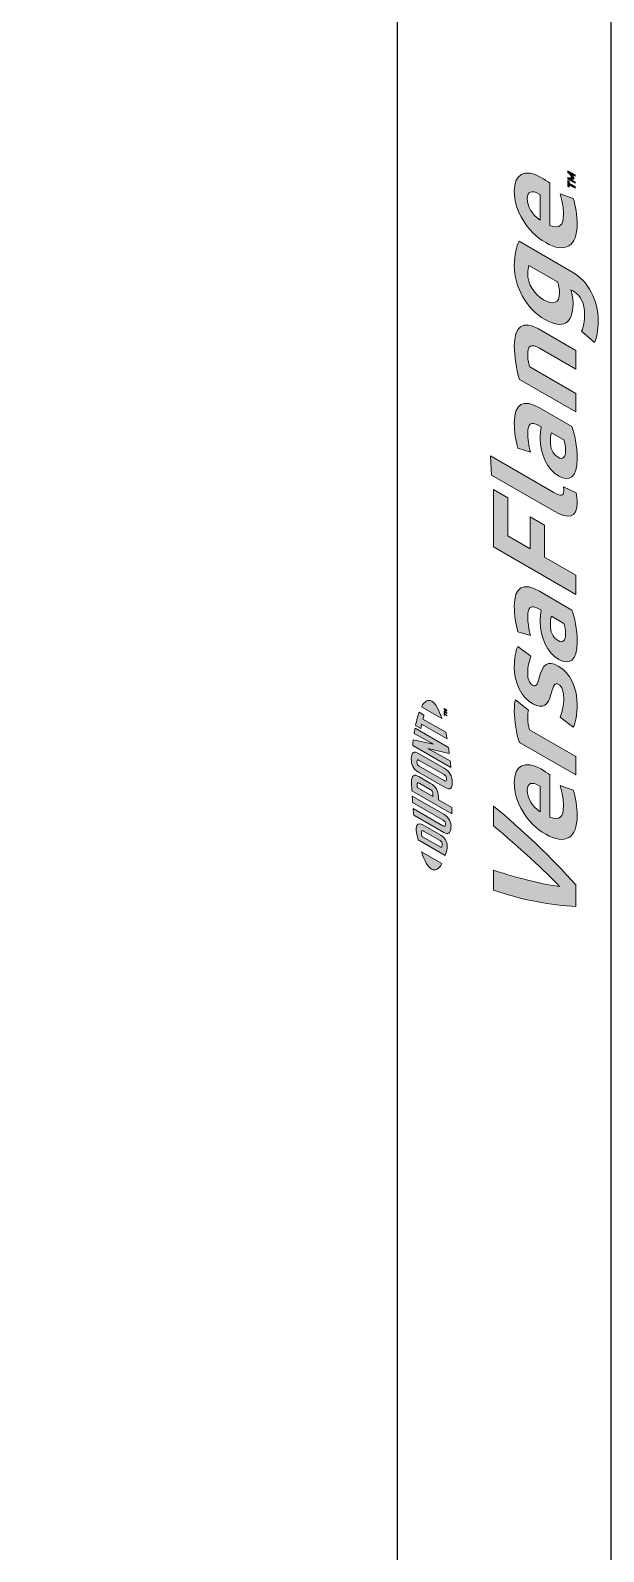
# Model space of a CAD drawing. Header units: inches. Extents: x -20.8 to 74.7, y -53.7 to 19.1.
# Drawn here: x -9.652 to -8.894, y -27.158 to -25.143 of the extents above; entities that cross this region are included whole.
import ezdxf

# ---------------------------------------------------------------- set-up
doc = ezdxf.new("R2010")
doc.units = ezdxf.units.IN
doc.header["$MEASUREMENT"] = 0
doc.layers.add('G-ANNO-TTLB', color=7, linetype='Continuous', lineweight=0)
doc.layers.add('TYVEK', color=7, linetype='Continuous', lineweight=0)

# ---------------------------------------------------------------- blocks, each defined once
blk = doc.blocks.new('Block_483')
at = {"layer": 'TYVEK', "true_color": 0x18467f, "transparency": 33554687}
h = blk.add_hatch(color=156, dxfattribs=at)
h.dxf.hatch_style = 2
edge = h.paths.add_edge_path()
edge.add_spline(control_points=[(-9.1212, -26.0317), (-9.1163, -26.0345), (-9.1116, -26.0428), (-9.1076, -26.0547), (-9.1076, -26.0547), (-9.1347, -26.0391), (-9.1347, -26.0391), (-9.1308, -26.0317), (-9.1262, -26.0288), (-9.1212, -26.0317)], knot_values=[0, 0, 0, 0, 1, 1, 1, 2, 2, 2, 3, 3, 3, 3], degree=3, periodic=0)
edge.add_line((-9.1212, -26.0317), (-9.1212, -26.0317))
h = blk.add_hatch(color=156, dxfattribs=at)
h.dxf.hatch_style = 2
edge = h.paths.add_edge_path()
edge.add_spline(control_points=[(-9.1356, -26.0676), (-9.1353, -26.0657), (-9.1349, -26.0639), (-9.1345, -26.0621), (-9.1345, -26.0621), (-9.1009, -26.0815), (-9.1009, -26.0815), (-9.1013, -26.0794), (-9.1021, -26.0755), (-9.1027, -26.0728), (-9.1027, -26.0728), (-9.1329, -26.0554), (-9.1329, -26.0554), (-9.1324, -26.0535), (-9.1319, -26.0517), (-9.1315, -26.0501), (-9.1315, -26.0501), (-9.1379, -26.0463), (-9.1379, -26.0463), (-9.1398, -26.0513), (-9.1412, -26.0568), (-9.1426, -26.0636), (-9.1426, -26.0636), (-9.1356, -26.0676), (-9.1356, -26.0676)], knot_values=[0, 0, 0, 0, 1, 1, 1, 2, 2, 2, 3, 3, 3, 4, 4, 4, 5, 5, 5, 6, 6, 6, 7, 7, 7, 8, 8, 8, 8], degree=3, periodic=0)
h = blk.add_hatch(color=156, dxfattribs=at)
h.dxf.hatch_style = 2
edge = h.paths.add_edge_path()
edge.add_spline(control_points=[(-9.1049, -26.0456), (-9.1049, -26.0456), (-9.1049, -26.0447), (-9.1049, -26.0447), (-9.1049, -26.0447), (-9.1031, -26.0444), (-9.1031, -26.0444), (-9.1031, -26.0444), (-9.1049, -26.042), (-9.1049, -26.042), (-9.1049, -26.042), (-9.1049, -26.0411), (-9.1049, -26.0411), (-9.1049, -26.0411), (-9.101, -26.0434), (-9.101, -26.0434), (-9.101, -26.0434), (-9.101, -26.0442), (-9.101, -26.0442), (-9.101, -26.0442), (-9.1038, -26.0426), (-9.1038, -26.0426), (-9.1038, -26.0426), (-9.1019, -26.045), (-9.1019, -26.045), (-9.1019, -26.045), (-9.1019, -26.0451), (-9.1019, -26.0451), (-9.1019, -26.0451), (-9.1038, -26.0454), (-9.1038, -26.0454), (-9.1038, -26.0454), (-9.101, -26.047), (-9.101, -26.047), (-9.101, -26.047), (-9.101, -26.0479), (-9.101, -26.0479), (-9.101, -26.0479), (-9.1049, -26.0456), (-9.1049, -26.0456)], knot_values=[0, 0, 0, 0, 1, 1, 1, 2, 2, 2, 3, 3, 3, 4, 4, 4, 5, 5, 5, 6, 6, 6, 7, 7, 7, 8, 8, 8, 9, 9, 9, 10, 10, 10, 11, 11, 11, 12, 12, 12, 13, 13, 13, 13], degree=3, periodic=0)
edge = h.paths.add_edge_path()
edge.add_spline(control_points=[(-9.1042, -26.0492), (-9.1042, -26.0492), (-9.1042, -26.0506), (-9.1042, -26.0506), (-9.1042, -26.0506), (-9.1049, -26.0502), (-9.1049, -26.0502), (-9.1049, -26.0502), (-9.1049, -26.0466), (-9.1049, -26.0466), (-9.1049, -26.0466), (-9.1042, -26.047), (-9.1042, -26.047), (-9.1042, -26.047), (-9.1042, -26.0483), (-9.1042, -26.0483), (-9.1042, -26.0483), (-9.101, -26.0502), (-9.101, -26.0502), (-9.101, -26.0502), (-9.101, -26.0511), (-9.101, -26.0511), (-9.101, -26.0511), (-9.1042, -26.0492), (-9.1042, -26.0492)], knot_values=[0, 0, 0, 0, 1, 1, 1, 2, 2, 2, 3, 3, 3, 4, 4, 4, 5, 5, 5, 6, 6, 6, 7, 7, 7, 8, 8, 8, 8], degree=3, periodic=0)
h = blk.add_hatch(color=156, dxfattribs=at)
h.dxf.hatch_style = 2
edge = h.paths.add_edge_path()
edge.add_spline(control_points=[(-9.1189, -26.0887), (-9.1189, -26.0887), (-9.1456, -26.0827), (-9.1456, -26.0827), (-9.1459, -26.0851), (-9.1462, -26.088), (-9.1464, -26.0902), (-9.1464, -26.0902), (-9.0959, -26.1194), (-9.0959, -26.1194), (-9.096, -26.1176), (-9.0965, -26.1131), (-9.0967, -26.1108), (-9.0967, -26.1108), (-9.1265, -26.0943), (-9.1265, -26.0943), (-9.1265, -26.0943), (-9.0979, -26.1008), (-9.0979, -26.1008), (-9.0982, -26.0985), (-9.0986, -26.0952), (-9.099, -26.093), (-9.099, -26.093), (-9.1433, -26.0673), (-9.1433, -26.0673), (-9.1437, -26.0692), (-9.1443, -26.0728), (-9.1445, -26.0745), (-9.1445, -26.0745), (-9.1189, -26.0887), (-9.1189, -26.0887)], knot_values=[0, 0, 0, 0, 1, 1, 1, 2, 2, 2, 3, 3, 3, 4, 4, 4, 5, 5, 5, 6, 6, 6, 7, 7, 7, 8, 8, 8, 9, 9, 9, 10, 10, 10, 10], degree=3, periodic=0)
h = blk.add_hatch(color=156, dxfattribs=at)
h.dxf.hatch_style = 2
edge = h.paths.add_edge_path()
edge.add_spline(control_points=[(-9.1047, -26.1289), (-9.1027, -26.1301), (-9.1016, -26.1316), (-9.1015, -26.1346), (-9.1014, -26.1377), (-9.1026, -26.1379), (-9.1047, -26.1367), (-9.1047, -26.1367), (-9.1376, -26.1177), (-9.1376, -26.1177), (-9.1397, -26.1165), (-9.1409, -26.1149), (-9.1408, -26.1119), (-9.1407, -26.109), (-9.1396, -26.1088), (-9.1376, -26.11), (-9.1376, -26.11), (-9.1047, -26.1289), (-9.1047, -26.1289)], knot_values=[0, 0, 0, 0, 1, 1, 1, 2, 2, 2, 3, 3, 3, 4, 4, 4, 5, 5, 5, 6, 6, 6, 6], degree=3, periodic=0)
edge = h.paths.add_edge_path()
edge.add_spline(control_points=[(-9.1482, -26.1077), (-9.1485, -26.1153), (-9.1455, -26.1218), (-9.1386, -26.1258), (-9.1386, -26.1258), (-9.1041, -26.1456), (-9.1041, -26.1456), (-9.0968, -26.1499), (-9.0938, -26.1474), (-9.0941, -26.1389), (-9.0944, -26.1306), (-9.0971, -26.1248), (-9.1049, -26.1203), (-9.1049, -26.1203), (-9.1378, -26.1013), (-9.1378, -26.1013), (-9.1452, -26.097), (-9.1478, -26.0993), (-9.1482, -26.1077)], knot_values=[0, 0, 0, 0, 1, 1, 1, 2, 2, 2, 3, 3, 3, 4, 4, 4, 5, 5, 5, 6, 6, 6, 6], degree=3, periodic=0)
edge.add_line((-9.1482, -26.1077), (-9.1482, -26.1077))
h = blk.add_hatch(color=156, dxfattribs=at)
h.dxf.hatch_style = 2
edge = h.paths.add_edge_path()
edge.add_spline(control_points=[(-9.1231, -26.1486), (-9.1209, -26.1499), (-9.1197, -26.1515), (-9.1197, -26.1549), (-9.1197, -26.1549), (-9.1197, -26.1579), (-9.1197, -26.1579), (-9.1197, -26.1579), (-9.1405, -26.1459), (-9.1405, -26.1459), (-9.1405, -26.1446), (-9.1405, -26.1438), (-9.1405, -26.1431), (-9.1405, -26.1393), (-9.1393, -26.1393), (-9.137, -26.1406), (-9.137, -26.1406), (-9.1231, -26.1486), (-9.1231, -26.1486)], knot_values=[0, 0, 0, 0, 1, 1, 1, 2, 2, 2, 3, 3, 3, 4, 4, 4, 5, 5, 5, 6, 6, 6, 6], degree=3, periodic=0)
edge = h.paths.add_edge_path()
edge.add_spline(control_points=[(-9.1479, -26.1383), (-9.1479, -26.1398), (-9.1477, -26.1453), (-9.1475, -26.1504), (-9.1475, -26.1504), (-9.0948, -26.1807), (-9.0948, -26.1807), (-9.0948, -26.1791), (-9.0946, -26.1748), (-9.0945, -26.1725), (-9.0945, -26.1725), (-9.1124, -26.1621), (-9.1124, -26.1621), (-9.1124, -26.1621), (-9.1124, -26.1588), (-9.1124, -26.1588), (-9.1124, -26.1499), (-9.1159, -26.1442), (-9.1226, -26.1404), (-9.1226, -26.1404), (-9.1381, -26.1314), (-9.1381, -26.1314), (-9.1446, -26.1276), (-9.1479, -26.1299), (-9.1479, -26.1383)], knot_values=[0, 0, 0, 0, 1, 1, 1, 2, 2, 2, 3, 3, 3, 4, 4, 4, 5, 5, 5, 6, 6, 6, 7, 7, 7, 8, 8, 8, 8], degree=3, periodic=0)
edge.add_line((-9.1479, -26.1383), (-9.1479, -26.1383))
h = blk.add_hatch(color=156, dxfattribs=at)
h.dxf.hatch_style = 2
edge = h.paths.add_edge_path()
edge.add_spline(control_points=[(-9.1059, -26.1894), (-9.1039, -26.1906), (-9.1026, -26.1922), (-9.1029, -26.195), (-9.1032, -26.1977), (-9.1043, -26.1979), (-9.1067, -26.1965), (-9.1067, -26.1965), (-9.1458, -26.1739), (-9.1458, -26.1739), (-9.1456, -26.1759), (-9.1451, -26.1806), (-9.1449, -26.1826), (-9.1449, -26.1826), (-9.1053, -26.2054), (-9.1053, -26.2054), (-9.099, -26.209), (-9.0966, -26.2069), (-9.0957, -26.1991), (-9.095, -26.1919), (-9.0983, -26.1853), (-9.1053, -26.1813), (-9.1053, -26.1813), (-9.1471, -26.1572), (-9.1471, -26.1572), (-9.147, -26.1588), (-9.1466, -26.1642), (-9.1465, -26.166), (-9.1465, -26.166), (-9.1059, -26.1894), (-9.1059, -26.1894)], knot_values=[0, 0, 0, 0, 1, 1, 1, 2, 2, 2, 3, 3, 3, 4, 4, 4, 5, 5, 5, 6, 6, 6, 7, 7, 7, 8, 8, 8, 9, 9, 9, 10, 10, 10, 10], degree=3, periodic=0)
h = blk.add_hatch(color=156, dxfattribs=at)
h.dxf.hatch_style = 2
edge = h.paths.add_edge_path()
edge.add_spline(control_points=[(-9.1102, -26.2163), (-9.1081, -26.2175), (-9.1074, -26.2193), (-9.1074, -26.221), (-9.1074, -26.2224), (-9.1078, -26.2242), (-9.1082, -26.2256), (-9.1082, -26.2256), (-9.1341, -26.2107), (-9.1341, -26.2107), (-9.1345, -26.2088), (-9.1349, -26.2065), (-9.1349, -26.2051), (-9.1349, -26.2034), (-9.1342, -26.2024), (-9.1322, -26.2036), (-9.1322, -26.2036), (-9.1102, -26.2163), (-9.1102, -26.2163)], knot_values=[0, 0, 0, 0, 1, 1, 1, 2, 2, 2, 3, 3, 3, 4, 4, 4, 5, 5, 5, 6, 6, 6, 6], degree=3, periodic=0)
edge = h.paths.add_edge_path()
edge.add_spline(control_points=[(-9.1417, -26.2001), (-9.1417, -26.2028), (-9.141, -26.2071), (-9.1391, -26.2152), (-9.1391, -26.2152), (-9.1032, -26.2359), (-9.1032, -26.2359), (-9.1016, -26.2307), (-9.1006, -26.2265), (-9.1006, -26.2238), (-9.1006, -26.2176), (-9.1039, -26.2122), (-9.1092, -26.2091), (-9.1092, -26.2091), (-9.1331, -26.1954), (-9.1331, -26.1954), (-9.1384, -26.1923), (-9.1417, -26.1939), (-9.1417, -26.2001)], knot_values=[0, 0, 0, 0, 1, 1, 1, 2, 2, 2, 3, 3, 3, 4, 4, 4, 5, 5, 5, 6, 6, 6, 6], degree=3, periodic=0)
edge.add_line((-9.1417, -26.2001), (-9.1417, -26.2001))
h = blk.add_hatch(color=156, dxfattribs=at)
h.dxf.hatch_style = 2
edge = h.paths.add_edge_path()
edge.add_spline(control_points=[(-9.1212, -26.254), (-9.1163, -26.2569), (-9.1116, -26.254), (-9.1076, -26.2467), (-9.1076, -26.2467), (-9.1347, -26.2311), (-9.1347, -26.2311), (-9.1308, -26.243), (-9.1262, -26.2512), (-9.1212, -26.254)], knot_values=[0, 0, 0, 0, 1, 1, 1, 2, 2, 2, 3, 3, 3, 3], degree=3, periodic=0)
edge.add_line((-9.1212, -26.254), (-9.1212, -26.254))
at = {"layer": 'TYVEK'}
for points, knots in [([(-9.1212, -26.0317), (-9.1163, -26.0345), (-9.1116, -26.0428), (-9.1076, -26.0547), (-9.1076, -26.0547), (-9.1347, -26.0391), (-9.1347, -26.0391), (-9.1308, -26.0317), (-9.1262, -26.0288), (-9.1212, -26.0317)], [0, 0, 0, 0, 1, 1, 1, 2, 2, 2, 3, 3, 3, 3]), ([(-9.1356, -26.0676), (-9.1353, -26.0657), (-9.1349, -26.0639), (-9.1345, -26.0621), (-9.1345, -26.0621), (-9.1009, -26.0815), (-9.1009, -26.0815), (-9.1013, -26.0794), (-9.1021, -26.0755), (-9.1027, -26.0728), (-9.1027, -26.0728), (-9.1329, -26.0554), (-9.1329, -26.0554), (-9.1324, -26.0535), (-9.1319, -26.0517), (-9.1315, -26.0501), (-9.1315, -26.0501), (-9.1379, -26.0463), (-9.1379, -26.0463), (-9.1398, -26.0513), (-9.1412, -26.0568), (-9.1426, -26.0636), (-9.1426, -26.0636), (-9.1356, -26.0676), (-9.1356, -26.0676)], [0, 0, 0, 0, 1, 1, 1, 2, 2, 2, 3, 3, 3, 4, 4, 4, 5, 5, 5, 6, 6, 6, 7, 7, 7, 8, 8, 8, 8]), ([(-9.1049, -26.0456), (-9.1049, -26.0456), (-9.1049, -26.0447), (-9.1049, -26.0447), (-9.1049, -26.0447), (-9.1031, -26.0444), (-9.1031, -26.0444), (-9.1031, -26.0444), (-9.1049, -26.042), (-9.1049, -26.042), (-9.1049, -26.042), (-9.1049, -26.0411), (-9.1049, -26.0411), (-9.1049, -26.0411), (-9.101, -26.0434), (-9.101, -26.0434), (-9.101, -26.0434), (-9.101, -26.0442), (-9.101, -26.0442), (-9.101, -26.0442), (-9.1038, -26.0426), (-9.1038, -26.0426), (-9.1038, -26.0426), (-9.1019, -26.045), (-9.1019, -26.045), (-9.1019, -26.045), (-9.1019, -26.0451), (-9.1019, -26.0451), (-9.1019, -26.0451), (-9.1038, -26.0454), (-9.1038, -26.0454), (-9.1038, -26.0454), (-9.101, -26.047), (-9.101, -26.047), (-9.101, -26.047), (-9.101, -26.0479), (-9.101, -26.0479), (-9.101, -26.0479), (-9.1049, -26.0456), (-9.1049, -26.0456)], [0, 0, 0, 0, 1, 1, 1, 2, 2, 2, 3, 3, 3, 4, 4, 4, 5, 5, 5, 6, 6, 6, 7, 7, 7, 8, 8, 8, 9, 9, 9, 10, 10, 10, 11, 11, 11, 12, 12, 12, 13, 13, 13, 13]), ([(-9.1042, -26.0492), (-9.1042, -26.0492), (-9.1042, -26.0506), (-9.1042, -26.0506), (-9.1042, -26.0506), (-9.1049, -26.0502), (-9.1049, -26.0502), (-9.1049, -26.0502), (-9.1049, -26.0466), (-9.1049, -26.0466), (-9.1049, -26.0466), (-9.1042, -26.047), (-9.1042, -26.047), (-9.1042, -26.047), (-9.1042, -26.0483), (-9.1042, -26.0483), (-9.1042, -26.0483), (-9.101, -26.0502), (-9.101, -26.0502), (-9.101, -26.0502), (-9.101, -26.0511), (-9.101, -26.0511), (-9.101, -26.0511), (-9.1042, -26.0492), (-9.1042, -26.0492)], [0, 0, 0, 0, 1, 1, 1, 2, 2, 2, 3, 3, 3, 4, 4, 4, 5, 5, 5, 6, 6, 6, 7, 7, 7, 8, 8, 8, 8]), ([(-9.1189, -26.0887), (-9.1189, -26.0887), (-9.1456, -26.0827), (-9.1456, -26.0827), (-9.1459, -26.0851), (-9.1462, -26.088), (-9.1464, -26.0902), (-9.1464, -26.0902), (-9.0959, -26.1194), (-9.0959, -26.1194), (-9.096, -26.1176), (-9.0965, -26.1131), (-9.0967, -26.1108), (-9.0967, -26.1108), (-9.1265, -26.0943), (-9.1265, -26.0943), (-9.1265, -26.0943), (-9.0979, -26.1008), (-9.0979, -26.1008), (-9.0982, -26.0985), (-9.0986, -26.0952), (-9.099, -26.093), (-9.099, -26.093), (-9.1433, -26.0673), (-9.1433, -26.0673), (-9.1437, -26.0692), (-9.1443, -26.0728), (-9.1445, -26.0745), (-9.1445, -26.0745), (-9.1189, -26.0887), (-9.1189, -26.0887)], [0, 0, 0, 0, 1, 1, 1, 2, 2, 2, 3, 3, 3, 4, 4, 4, 5, 5, 5, 6, 6, 6, 7, 7, 7, 8, 8, 8, 9, 9, 9, 10, 10, 10, 10]), ([(-9.1482, -26.1077), (-9.1485, -26.1153), (-9.1455, -26.1218), (-9.1386, -26.1258), (-9.1386, -26.1258), (-9.1041, -26.1456), (-9.1041, -26.1456), (-9.0968, -26.1499), (-9.0938, -26.1474), (-9.0941, -26.1389), (-9.0944, -26.1306), (-9.0971, -26.1248), (-9.1049, -26.1203), (-9.1049, -26.1203), (-9.1378, -26.1013), (-9.1378, -26.1013), (-9.1452, -26.097), (-9.1478, -26.0993), (-9.1482, -26.1077)], [0, 0, 0, 0, 1, 1, 1, 2, 2, 2, 3, 3, 3, 4, 4, 4, 5, 5, 5, 6, 6, 6, 6]), ([(-9.1047, -26.1289), (-9.1027, -26.1301), (-9.1016, -26.1316), (-9.1015, -26.1346), (-9.1014, -26.1377), (-9.1026, -26.1379), (-9.1047, -26.1367), (-9.1047, -26.1367), (-9.1376, -26.1177), (-9.1376, -26.1177), (-9.1397, -26.1165), (-9.1409, -26.1149), (-9.1408, -26.1119), (-9.1407, -26.109), (-9.1396, -26.1088), (-9.1376, -26.11), (-9.1376, -26.11), (-9.1047, -26.1289), (-9.1047, -26.1289)], [0, 0, 0, 0, 1, 1, 1, 2, 2, 2, 3, 3, 3, 4, 4, 4, 5, 5, 5, 6, 6, 6, 6]), ([(-9.1479, -26.1383), (-9.1479, -26.1398), (-9.1477, -26.1453), (-9.1475, -26.1504), (-9.1475, -26.1504), (-9.0948, -26.1807), (-9.0948, -26.1807), (-9.0948, -26.1791), (-9.0946, -26.1748), (-9.0945, -26.1725), (-9.0945, -26.1725), (-9.1124, -26.1621), (-9.1124, -26.1621), (-9.1124, -26.1621), (-9.1124, -26.1588), (-9.1124, -26.1588), (-9.1124, -26.1499), (-9.1159, -26.1442), (-9.1226, -26.1404), (-9.1226, -26.1404), (-9.1381, -26.1314), (-9.1381, -26.1314), (-9.1446, -26.1276), (-9.1479, -26.1299), (-9.1479, -26.1383)], [0, 0, 0, 0, 1, 1, 1, 2, 2, 2, 3, 3, 3, 4, 4, 4, 5, 5, 5, 6, 6, 6, 7, 7, 7, 8, 8, 8, 8]), ([(-9.1231, -26.1486), (-9.1209, -26.1499), (-9.1197, -26.1515), (-9.1197, -26.1549), (-9.1197, -26.1549), (-9.1197, -26.1579), (-9.1197, -26.1579), (-9.1197, -26.1579), (-9.1405, -26.1459), (-9.1405, -26.1459), (-9.1405, -26.1446), (-9.1405, -26.1438), (-9.1405, -26.1431), (-9.1405, -26.1393), (-9.1393, -26.1393), (-9.137, -26.1406), (-9.137, -26.1406), (-9.1231, -26.1486), (-9.1231, -26.1486)], [0, 0, 0, 0, 1, 1, 1, 2, 2, 2, 3, 3, 3, 4, 4, 4, 5, 5, 5, 6, 6, 6, 6]), ([(-9.1059, -26.1894), (-9.1039, -26.1906), (-9.1026, -26.1922), (-9.1029, -26.195), (-9.1032, -26.1977), (-9.1043, -26.1979), (-9.1067, -26.1965), (-9.1067, -26.1965), (-9.1458, -26.1739), (-9.1458, -26.1739), (-9.1456, -26.1759), (-9.1451, -26.1806), (-9.1449, -26.1826), (-9.1449, -26.1826), (-9.1053, -26.2054), (-9.1053, -26.2054), (-9.099, -26.209), (-9.0966, -26.2069), (-9.0957, -26.1991), (-9.095, -26.1919), (-9.0983, -26.1853), (-9.1053, -26.1813), (-9.1053, -26.1813), (-9.1471, -26.1572), (-9.1471, -26.1572), (-9.147, -26.1588), (-9.1466, -26.1642), (-9.1465, -26.166), (-9.1465, -26.166), (-9.1059, -26.1894), (-9.1059, -26.1894)], [0, 0, 0, 0, 1, 1, 1, 2, 2, 2, 3, 3, 3, 4, 4, 4, 5, 5, 5, 6, 6, 6, 7, 7, 7, 8, 8, 8, 9, 9, 9, 10, 10, 10, 10]), ([(-9.1417, -26.2001), (-9.1417, -26.2028), (-9.141, -26.2071), (-9.1391, -26.2152), (-9.1391, -26.2152), (-9.1032, -26.2359), (-9.1032, -26.2359), (-9.1016, -26.2307), (-9.1006, -26.2265), (-9.1006, -26.2238), (-9.1006, -26.2176), (-9.1039, -26.2122), (-9.1092, -26.2091), (-9.1092, -26.2091), (-9.1331, -26.1954), (-9.1331, -26.1954), (-9.1384, -26.1923), (-9.1417, -26.1939), (-9.1417, -26.2001)], [0, 0, 0, 0, 1, 1, 1, 2, 2, 2, 3, 3, 3, 4, 4, 4, 5, 5, 5, 6, 6, 6, 6]), ([(-9.1102, -26.2163), (-9.1081, -26.2175), (-9.1074, -26.2193), (-9.1074, -26.221), (-9.1074, -26.2224), (-9.1078, -26.2242), (-9.1082, -26.2256), (-9.1082, -26.2256), (-9.1341, -26.2107), (-9.1341, -26.2107), (-9.1345, -26.2088), (-9.1349, -26.2065), (-9.1349, -26.2051), (-9.1349, -26.2034), (-9.1342, -26.2024), (-9.1322, -26.2036), (-9.1322, -26.2036), (-9.1102, -26.2163), (-9.1102, -26.2163)], [0, 0, 0, 0, 1, 1, 1, 2, 2, 2, 3, 3, 3, 4, 4, 4, 5, 5, 5, 6, 6, 6, 6]), ([(-9.1212, -26.254), (-9.1163, -26.2569), (-9.1116, -26.254), (-9.1076, -26.2467), (-9.1076, -26.2467), (-9.1347, -26.2311), (-9.1347, -26.2311), (-9.1308, -26.243), (-9.1262, -26.2512), (-9.1212, -26.254)], [0, 0, 0, 0, 1, 1, 1, 2, 2, 2, 3, 3, 3, 3])]:
    blk.add_open_spline(points, degree=3, knots=knots, dxfattribs=at)
blk = doc.blocks.new('Block_485')
at = {"layer": 'TYVEK', "true_color": 0x18467f, "transparency": 33554687}
h = blk.add_hatch(color=156, dxfattribs=at)
h.dxf.hatch_style = 2
edge = h.paths.add_edge_path()
edge.add_spline(control_points=[(-8.941, -25.3289), (-8.941, -25.3289), (-8.9316, -25.3343), (-8.9316, -25.3343), (-8.9316, -25.3343), (-8.9316, -25.3363), (-8.9316, -25.3363), (-8.9316, -25.3363), (-8.9361, -25.3337), (-8.9361, -25.3337), (-8.9367, -25.3334), (-8.9373, -25.333), (-8.9378, -25.3326), (-8.9363, -25.3342), (-8.9348, -25.336), (-8.9332, -25.3381), (-8.9332, -25.3381), (-8.9332, -25.3399), (-8.9332, -25.3399), (-8.9348, -25.3401), (-8.9364, -25.3402), (-8.9378, -25.3401), (-8.9373, -25.3404), (-8.9367, -25.3407), (-8.9361, -25.341), (-8.9361, -25.341), (-8.9316, -25.3436), (-8.9316, -25.3436), (-8.9316, -25.3436), (-8.9316, -25.3456), (-8.9316, -25.3456), (-8.9316, -25.3456), (-8.941, -25.3402), (-8.941, -25.3402), (-8.941, -25.3402), (-8.941, -25.338), (-8.941, -25.338), (-8.9389, -25.3382), (-8.9371, -25.3382), (-8.9352, -25.3379), (-8.9371, -25.3353), (-8.9389, -25.3333), (-8.941, -25.3311), (-8.941, -25.3311), (-8.941, -25.3289), (-8.941, -25.3289)], knot_values=[0, 0, 0, 0, 1, 1, 1, 2, 2, 2, 3, 3, 3, 4, 4, 4, 5, 5, 5, 6, 6, 6, 7, 7, 7, 8, 8, 8, 9, 9, 9, 10, 10, 10, 11, 11, 11, 12, 12, 12, 13, 13, 13, 14, 14, 14, 15, 15, 15, 15], degree=3, periodic=0)
h = blk.add_hatch(color=156, dxfattribs=at)
h.dxf.hatch_style = 2
h.paths.add_polyline_path([(-8.9394, -25.3477), (-8.9394, -25.3505), (-8.941, -25.3496), (-8.941, -25.3417), (-8.9394, -25.3426), (-8.9394, -25.3455), (-8.9316, -25.3499), (-8.9316, -25.3521)])
at = {"layer": 'TYVEK'}
blk.add_lwpolyline([(-8.9394, -25.3477), (-8.9394, -25.3505), (-8.941, -25.3496), (-8.941, -25.3417), (-8.9394, -25.3426), (-8.9394, -25.3455), (-8.9316, -25.3499), (-8.9316, -25.3521)], close=True, dxfattribs=at)
blk.add_open_spline([(-8.941, -25.3289), (-8.941, -25.3289), (-8.9316, -25.3343), (-8.9316, -25.3343), (-8.9316, -25.3343), (-8.9316, -25.3363), (-8.9316, -25.3363), (-8.9316, -25.3363), (-8.9361, -25.3337), (-8.9361, -25.3337), (-8.9367, -25.3334), (-8.9373, -25.333), (-8.9378, -25.3326), (-8.9363, -25.3342), (-8.9348, -25.336), (-8.9332, -25.3381), (-8.9332, -25.3381), (-8.9332, -25.3399), (-8.9332, -25.3399), (-8.9348, -25.3401), (-8.9364, -25.3402), (-8.9378, -25.3401), (-8.9373, -25.3404), (-8.9367, -25.3407), (-8.9361, -25.341), (-8.9361, -25.341), (-8.9316, -25.3436), (-8.9316, -25.3436), (-8.9316, -25.3436), (-8.9316, -25.3456), (-8.9316, -25.3456), (-8.9316, -25.3456), (-8.941, -25.3402), (-8.941, -25.3402), (-8.941, -25.3402), (-8.941, -25.338), (-8.941, -25.338), (-8.9389, -25.3382), (-8.9371, -25.3382), (-8.9352, -25.3379), (-8.9371, -25.3353), (-8.9389, -25.3333), (-8.941, -25.3311), (-8.941, -25.3311), (-8.941, -25.3289), (-8.941, -25.3289)], degree=3, knots=[0, 0, 0, 0, 1, 1, 1, 2, 2, 2, 3, 3, 3, 4, 4, 4, 5, 5, 5, 6, 6, 6, 7, 7, 7, 8, 8, 8, 9, 9, 9, 10, 10, 10, 11, 11, 11, 12, 12, 12, 13, 13, 13, 14, 14, 14, 15, 15, 15, 15], dxfattribs=at)
blk = doc.blocks.new('Block_486')
at = {"layer": 'TYVEK', "true_color": 0x18467f, "transparency": 33554687}
h = blk.add_hatch(color=156, dxfattribs=at)
h.dxf.hatch_style = 2
edge = h.paths.add_edge_path()
edge.add_spline(control_points=[(-8.9779, -25.3944), (-8.9779, -25.3944), (-8.9779, -25.3605), (-8.9779, -25.3605), (-8.9779, -25.3605), (-8.9797, -25.3594), (-8.9797, -25.3594), (-8.9885, -25.3544), (-8.9948, -25.3561), (-8.9948, -25.3659), (-8.9948, -25.3762), (-8.9885, -25.3867), (-8.9779, -25.3944)], knot_values=[0, 0, 0, 0, 1, 1, 1, 2, 2, 2, 3, 3, 3, 4, 4, 4, 4], degree=3, periodic=0)
edge = h.paths.add_edge_path()
edge.add_spline(control_points=[(-8.934, -25.3657), (-8.9309, -25.3753), (-8.9287, -25.3882), (-8.9287, -25.4), (-8.9287, -25.4287), (-8.9446, -25.4391), (-8.9704, -25.4242), (-8.9951, -25.4099), (-9.0119, -25.3822), (-9.0119, -25.356), (-9.0119, -25.3327), (-8.9975, -25.3257), (-8.9766, -25.3377), (-8.972, -25.3404), (-8.9679, -25.3431), (-8.9648, -25.3452), (-8.9648, -25.3452), (-8.9648, -25.4016), (-8.9648, -25.4016), (-8.9524, -25.4065), (-8.9468, -25.4013), (-8.9468, -25.387), (-8.9468, -25.3783), (-8.9485, -25.3689), (-8.9513, -25.3597), (-8.9513, -25.3597), (-8.934, -25.3657), (-8.934, -25.3657)], knot_values=[0, 0, 0, 0, 1, 1, 1, 2, 2, 2, 3, 3, 3, 4, 4, 4, 5, 5, 5, 6, 6, 6, 7, 7, 7, 8, 8, 8, 9, 9, 9, 9], degree=3, periodic=0)
h = blk.add_hatch(color=156, dxfattribs=at)
h.dxf.hatch_style = 2
edge = h.paths.add_edge_path()
edge.add_spline(control_points=[(-8.9521, -25.4906), (-8.9521, -25.4856), (-8.9531, -25.4809), (-8.9547, -25.4763), (-8.9547, -25.4763), (-8.9925, -25.4544), (-8.9925, -25.4544), (-8.9934, -25.4573), (-8.9942, -25.4608), (-8.9942, -25.4647), (-8.9942, -25.4793), (-8.9858, -25.4925), (-8.9731, -25.4999), (-8.9601, -25.5073), (-8.9521, -25.5043), (-8.9521, -25.4906)], knot_values=[0, 0, 0, 0, 1, 1, 1, 2, 2, 2, 3, 3, 3, 4, 4, 4, 5, 5, 5, 5], degree=3, periodic=0)
edge = h.paths.add_edge_path()
edge.add_spline(control_points=[(-8.901, -25.5279), (-8.901, -25.5415), (-8.9024, -25.5487), (-8.9059, -25.5563), (-8.9059, -25.5563), (-8.9228, -25.5414), (-8.9228, -25.5414), (-8.9202, -25.5354), (-8.9189, -25.5279), (-8.9189, -25.519), (-8.9189, -25.5053), (-8.9239, -25.494), (-8.9334, -25.4886), (-8.9334, -25.4886), (-8.937, -25.4865), (-8.937, -25.4865), (-8.9351, -25.4931), (-8.9342, -25.4993), (-8.9342, -25.5049), (-8.9342, -25.5313), (-8.9477, -25.5397), (-8.9712, -25.5261), (-8.9962, -25.5117), (-9.0119, -25.4831), (-9.0119, -25.4544), (-9.0119, -25.4404), (-9.0088, -25.4286), (-9.0057, -25.4224), (-9.0057, -25.4224), (-8.9356, -25.4629), (-8.9356, -25.4629), (-8.9136, -25.4755), (-8.901, -25.5001), (-8.901, -25.5279)], knot_values=[0, 0, 0, 0, 1, 1, 1, 2, 2, 2, 3, 3, 3, 4, 4, 4, 5, 5, 5, 6, 6, 6, 7, 7, 7, 8, 8, 8, 9, 9, 9, 10, 10, 10, 11, 11, 11, 11], degree=3, periodic=0)
h = blk.add_hatch(color=156, dxfattribs=at)
h.dxf.hatch_style = 2
edge = h.paths.add_edge_path()
edge.add_spline(control_points=[(-8.9306, -25.6483), (-8.9306, -25.6483), (-9.0051, -25.6053), (-9.0051, -25.6053), (-9.0093, -25.5917), (-9.0119, -25.5748), (-9.0119, -25.5611), (-9.0119, -25.535), (-9.0007, -25.5265), (-8.9801, -25.5385), (-8.9801, -25.5385), (-8.9306, -25.567), (-8.9306, -25.567), (-8.9306, -25.567), (-8.9306, -25.5916), (-8.9306, -25.5916), (-8.9306, -25.5916), (-8.9785, -25.564), (-8.9785, -25.564), (-8.9892, -25.5578), (-8.9942, -25.5606), (-8.9942, -25.5715), (-8.9942, -25.5772), (-8.9933, -25.5831), (-8.9914, -25.5888), (-8.9914, -25.5888), (-8.9306, -25.6239), (-8.9306, -25.6239), (-8.9306, -25.6239), (-8.9306, -25.6483), (-8.9306, -25.6483)], knot_values=[0, 0, 0, 0, 1, 1, 1, 2, 2, 2, 3, 3, 3, 4, 4, 4, 5, 5, 5, 6, 6, 6, 7, 7, 7, 8, 8, 8, 9, 9, 9, 10, 10, 10, 10], degree=3, periodic=0)
h = blk.add_hatch(color=156, dxfattribs=at)
h.dxf.hatch_style = 2
edge = h.paths.add_edge_path()
edge.add_spline(control_points=[(-8.9463, -25.6856), (-8.9463, -25.6856), (-8.9629, -25.676), (-8.9629, -25.676), (-8.9637, -25.6797), (-8.9642, -25.6837), (-8.9642, -25.688), (-8.9642, -25.6962), (-8.9614, -25.7042), (-8.9541, -25.7084), (-8.9476, -25.7122), (-8.9441, -25.7088), (-8.9441, -25.6994), (-8.9441, -25.694), (-8.9451, -25.689), (-8.9463, -25.6856)], knot_values=[0, 0, 0, 0, 1, 1, 1, 2, 2, 2, 3, 3, 3, 4, 4, 4, 5, 5, 5, 5], degree=3, periodic=0)
edge = h.paths.add_edge_path()
edge.add_spline(control_points=[(-8.9287, -25.7108), (-8.9287, -25.7352), (-8.9392, -25.7415), (-8.9531, -25.7334), (-8.9685, -25.7245), (-8.9776, -25.7049), (-8.9777, -25.6834), (-8.9777, -25.6784), (-8.9771, -25.6723), (-8.9765, -25.6682), (-8.9765, -25.6682), (-8.9802, -25.6661), (-8.9802, -25.6661), (-8.9897, -25.6606), (-8.9942, -25.6642), (-8.9942, -25.6762), (-8.9942, -25.684), (-8.9931, -25.693), (-8.9905, -25.7019), (-8.9905, -25.7019), (-9.0073, -25.6966), (-9.0073, -25.6966), (-9.0101, -25.6873), (-9.0119, -25.6739), (-9.0119, -25.6631), (-9.0119, -25.6369), (-8.9998, -25.6308), (-8.9788, -25.643), (-8.9788, -25.643), (-8.9356, -25.6679), (-8.9356, -25.6679), (-8.9323, -25.6771), (-8.9287, -25.6929), (-8.9287, -25.7108)], knot_values=[0, 0, 0, 0, 1, 1, 1, 2, 2, 2, 3, 3, 3, 4, 4, 4, 5, 5, 5, 6, 6, 6, 7, 7, 7, 8, 8, 8, 9, 9, 9, 10, 10, 10, 11, 11, 11, 11], degree=3, periodic=0)
h = blk.add_hatch(color=156, dxfattribs=at)
h.dxf.hatch_style = 2
edge = h.paths.add_edge_path()
edge.add_spline(control_points=[(-8.9594, -25.7551), (-8.951, -25.76), (-8.9465, -25.7601), (-8.9465, -25.753), (-8.9465, -25.7512), (-8.9466, -25.7493), (-8.9469, -25.7475), (-8.9469, -25.7475), (-8.93, -25.7555), (-8.93, -25.7555), (-8.9294, -25.7593), (-8.9287, -25.7651), (-8.9287, -25.7687), (-8.9287, -25.7892), (-8.9404, -25.7907), (-8.9591, -25.7799), (-8.9591, -25.7799), (-9.0421, -25.732), (-9.0421, -25.732), (-9.0421, -25.732), (-9.0434, -25.7066), (-9.0434, -25.7066), (-9.0434, -25.7066), (-8.9594, -25.7551), (-8.9594, -25.7551)], knot_values=[0, 0, 0, 0, 1, 1, 1, 2, 2, 2, 3, 3, 3, 4, 4, 4, 5, 5, 5, 6, 6, 6, 7, 7, 7, 8, 8, 8, 8], degree=3, periodic=0)
h = blk.add_hatch(color=156, dxfattribs=at)
h.dxf.hatch_style = 2
edge = h.paths.add_edge_path()
edge.add_spline(control_points=[(-8.9306, -25.8901), (-8.9306, -25.8901), (-9.0395, -25.8273), (-9.0395, -25.8273), (-9.0395, -25.8273), (-9.0395, -25.7513), (-9.0395, -25.7513), (-9.0395, -25.7513), (-9.0205, -25.7623), (-9.0205, -25.7623), (-9.0205, -25.7623), (-9.0205, -25.8127), (-9.0205, -25.8127), (-9.0205, -25.8127), (-8.9909, -25.8298), (-8.9909, -25.8298), (-8.9909, -25.8298), (-8.9909, -25.7874), (-8.9909, -25.7874), (-8.9909, -25.7874), (-8.972, -25.7983), (-8.972, -25.7983), (-8.972, -25.7983), (-8.972, -25.8408), (-8.972, -25.8408), (-8.972, -25.8408), (-8.9306, -25.8646), (-8.9306, -25.8646), (-8.9306, -25.8646), (-8.9306, -25.8901), (-8.9306, -25.8901)], knot_values=[0, 0, 0, 0, 1, 1, 1, 2, 2, 2, 3, 3, 3, 4, 4, 4, 5, 5, 5, 6, 6, 6, 7, 7, 7, 8, 8, 8, 9, 9, 9, 10, 10, 10, 10], degree=3, periodic=0)
h = blk.add_hatch(color=156, dxfattribs=at)
h.dxf.hatch_style = 2
edge = h.paths.add_edge_path()
edge.add_spline(control_points=[(-8.9463, -25.9285), (-8.9463, -25.9285), (-8.9629, -25.9189), (-8.9629, -25.9189), (-8.9637, -25.9226), (-8.9642, -25.9266), (-8.9642, -25.9308), (-8.9642, -25.939), (-8.9614, -25.9471), (-8.9541, -25.9513), (-8.9476, -25.9551), (-8.9441, -25.9517), (-8.9441, -25.9422), (-8.9441, -25.9369), (-8.9451, -25.9319), (-8.9463, -25.9285)], knot_values=[0, 0, 0, 0, 1, 1, 1, 2, 2, 2, 3, 3, 3, 4, 4, 4, 5, 5, 5, 5], degree=3, periodic=0)
edge = h.paths.add_edge_path()
edge.add_spline(control_points=[(-8.9287, -25.9536), (-8.9287, -25.9781), (-8.9392, -25.9843), (-8.9531, -25.9763), (-8.9685, -25.9674), (-8.9776, -25.9477), (-8.9777, -25.9262), (-8.9777, -25.9212), (-8.9771, -25.9152), (-8.9765, -25.9111), (-8.9765, -25.9111), (-8.9802, -25.9089), (-8.9802, -25.9089), (-8.9897, -25.9035), (-8.9942, -25.9071), (-8.9942, -25.919), (-8.9942, -25.9269), (-8.9931, -25.9359), (-8.9905, -25.9447), (-8.9905, -25.9447), (-9.0073, -25.9395), (-9.0073, -25.9395), (-9.0101, -25.9302), (-9.0119, -25.9168), (-9.0119, -25.9059), (-9.0119, -25.8797), (-8.9998, -25.8737), (-8.9788, -25.8858), (-8.9788, -25.8858), (-8.9356, -25.9108), (-8.9356, -25.9108), (-8.9323, -25.92), (-8.9287, -25.9358), (-8.9287, -25.9536)], knot_values=[0, 0, 0, 0, 1, 1, 1, 2, 2, 2, 3, 3, 3, 4, 4, 4, 5, 5, 5, 6, 6, 6, 7, 7, 7, 8, 8, 8, 9, 9, 9, 10, 10, 10, 11, 11, 11, 11], degree=3, periodic=0)
h = blk.add_hatch(color=156, dxfattribs=at)
h.dxf.hatch_style = 2
edge = h.paths.add_edge_path()
edge.add_spline(control_points=[(-8.99, -25.9719), (-8.9922, -25.9789), (-8.9942, -25.9857), (-8.9942, -25.9943), (-8.9942, -26.0018), (-8.9923, -26.0078), (-8.9878, -26.0104), (-8.9832, -26.0131), (-8.9818, -26.0099), (-8.9791, -26.0007), (-8.9741, -25.9829), (-8.9681, -25.9767), (-8.9538, -25.985), (-8.937, -25.9947), (-8.9287, -26.0152), (-8.9287, -26.0369), (-8.9287, -26.0483), (-8.9308, -26.0598), (-8.9339, -26.0662), (-8.9339, -26.0662), (-8.9514, -26.0527), (-8.9514, -26.0527), (-8.9488, -26.0464), (-8.9465, -26.0377), (-8.9465, -26.0272), (-8.9465, -26.019), (-8.9489, -26.0119), (-8.9533, -26.0093), (-8.9584, -26.0064), (-8.9598, -26.01), (-8.9634, -26.0226), (-8.9671, -26.0368), (-8.9738, -26.0428), (-8.9874, -26.035), (-9.0032, -26.0258), (-9.0119, -26.0078), (-9.0119, -25.986), (-9.0119, -25.9758), (-9.0101, -25.9653), (-9.0074, -25.9592), (-9.0074, -25.9592), (-8.99, -25.9719), (-8.99, -25.9719)], knot_values=[0, 0, 0, 0, 1, 1, 1, 2, 2, 2, 3, 3, 3, 4, 4, 4, 5, 5, 5, 6, 6, 6, 7, 7, 7, 8, 8, 8, 9, 9, 9, 10, 10, 10, 11, 11, 11, 12, 12, 12, 13, 13, 13, 14, 14, 14, 14], degree=3, periodic=0)
h = blk.add_hatch(color=156, dxfattribs=at)
h.dxf.hatch_style = 2
edge = h.paths.add_edge_path()
edge.add_spline(control_points=[(-9.0119, -26.0449), (-9.0119, -26.0384), (-9.0113, -26.0327), (-9.0105, -26.0296), (-9.0105, -26.0296), (-8.993, -26.0433), (-8.993, -26.0433), (-8.9939, -26.0458), (-8.9942, -26.0494), (-8.9942, -26.0531), (-8.9942, -26.0597), (-8.9931, -26.0648), (-8.9916, -26.0695), (-8.9916, -26.0695), (-8.9306, -26.1047), (-8.9306, -26.1047), (-8.9306, -26.1047), (-8.9306, -26.1293), (-8.9306, -26.1293), (-8.9306, -26.1293), (-9.0051, -26.0863), (-9.0051, -26.0863), (-9.0093, -26.0742), (-9.0119, -26.0577), (-9.0119, -26.0449)], knot_values=[0, 0, 0, 0, 1, 1, 1, 2, 2, 2, 3, 3, 3, 4, 4, 4, 5, 5, 5, 6, 6, 6, 7, 7, 7, 8, 8, 8, 8], degree=3, periodic=0)
h = blk.add_hatch(color=156, dxfattribs=at)
h.dxf.hatch_style = 2
edge = h.paths.add_edge_path()
edge.add_spline(control_points=[(-8.9779, -26.1781), (-8.9779, -26.1781), (-8.9779, -26.1442), (-8.9779, -26.1442), (-8.9779, -26.1442), (-8.9797, -26.1432), (-8.9797, -26.1432), (-8.9885, -26.1381), (-8.9948, -26.1398), (-8.9948, -26.1496), (-8.9948, -26.1599), (-8.9885, -26.1704), (-8.9779, -26.1781)], knot_values=[0, 0, 0, 0, 1, 1, 1, 2, 2, 2, 3, 3, 3, 4, 4, 4, 4], degree=3, periodic=0)
edge = h.paths.add_edge_path()
edge.add_spline(control_points=[(-8.934, -26.1494), (-8.9309, -26.159), (-8.9287, -26.1719), (-8.9287, -26.1837), (-8.9287, -26.2124), (-8.9446, -26.2228), (-8.9704, -26.2079), (-8.9951, -26.1936), (-9.0119, -26.1659), (-9.0119, -26.1397), (-9.0119, -26.1164), (-8.9975, -26.1094), (-8.9766, -26.1214), (-8.972, -26.1241), (-8.9679, -26.1268), (-8.9648, -26.129), (-8.9648, -26.129), (-8.9648, -26.1853), (-8.9648, -26.1853), (-8.9524, -26.1902), (-8.9468, -26.185), (-8.9468, -26.1708), (-8.9468, -26.162), (-8.9485, -26.1526), (-8.9513, -26.1434), (-8.9513, -26.1434), (-8.934, -26.1494), (-8.934, -26.1494)], knot_values=[0, 0, 0, 0, 1, 1, 1, 2, 2, 2, 3, 3, 3, 4, 4, 4, 5, 5, 5, 6, 6, 6, 7, 7, 7, 8, 8, 8, 9, 9, 9, 9], degree=3, periodic=0)
h = blk.add_hatch(color=156, dxfattribs=at)
h.dxf.hatch_style = 2
edge = h.paths.add_edge_path()
edge.add_spline(control_points=[(-8.9306, -26.3035), (-8.9617, -26.3026), (-9.0023, -26.2945), (-9.0395, -26.282), (-9.0395, -26.282), (-9.0395, -26.2556), (-9.0395, -26.2556), (-9.006, -26.2665), (-8.9704, -26.275), (-8.9519, -26.2769), (-8.9704, -26.2573), (-9.006, -26.2246), (-9.0395, -26.1969), (-9.0395, -26.1969), (-9.0395, -26.1706), (-9.0395, -26.1706), (-9.0023, -26.2009), (-8.9617, -26.2397), (-8.9306, -26.2748), (-8.9306, -26.2748), (-8.9306, -26.3035), (-8.9306, -26.3035)], knot_values=[0, 0, 0, 0, 1, 1, 1, 2, 2, 2, 3, 3, 3, 4, 4, 4, 5, 5, 5, 6, 6, 6, 7, 7, 7, 7], degree=3, periodic=0)
at = {"layer": 'TYVEK'}
for points, knots in [([(-8.934, -25.3657), (-8.9309, -25.3753), (-8.9287, -25.3882), (-8.9287, -25.4), (-8.9287, -25.4287), (-8.9446, -25.4391), (-8.9704, -25.4242), (-8.9951, -25.4099), (-9.0119, -25.3822), (-9.0119, -25.356), (-9.0119, -25.3327), (-8.9975, -25.3257), (-8.9766, -25.3377), (-8.972, -25.3404), (-8.9679, -25.3431), (-8.9648, -25.3452), (-8.9648, -25.3452), (-8.9648, -25.4016), (-8.9648, -25.4016), (-8.9524, -25.4065), (-8.9468, -25.4013), (-8.9468, -25.387), (-8.9468, -25.3783), (-8.9485, -25.3689), (-8.9513, -25.3597), (-8.9513, -25.3597), (-8.934, -25.3657), (-8.934, -25.3657)], [0, 0, 0, 0, 1, 1, 1, 2, 2, 2, 3, 3, 3, 4, 4, 4, 5, 5, 5, 6, 6, 6, 7, 7, 7, 8, 8, 8, 9, 9, 9, 9]), ([(-8.9779, -25.3944), (-8.9779, -25.3944), (-8.9779, -25.3605), (-8.9779, -25.3605), (-8.9779, -25.3605), (-8.9797, -25.3594), (-8.9797, -25.3594), (-8.9885, -25.3544), (-8.9948, -25.3561), (-8.9948, -25.3659), (-8.9948, -25.3762), (-8.9885, -25.3867), (-8.9779, -25.3944)], [0, 0, 0, 0, 1, 1, 1, 2, 2, 2, 3, 3, 3, 4, 4, 4, 4]), ([(-8.901, -25.5279), (-8.901, -25.5415), (-8.9024, -25.5487), (-8.9059, -25.5563), (-8.9059, -25.5563), (-8.9228, -25.5414), (-8.9228, -25.5414), (-8.9202, -25.5354), (-8.9189, -25.5279), (-8.9189, -25.519), (-8.9189, -25.5053), (-8.9239, -25.494), (-8.9334, -25.4886), (-8.9334, -25.4886), (-8.937, -25.4865), (-8.937, -25.4865), (-8.9351, -25.4931), (-8.9342, -25.4993), (-8.9342, -25.5049), (-8.9342, -25.5313), (-8.9477, -25.5397), (-8.9712, -25.5261), (-8.9962, -25.5117), (-9.0119, -25.4831), (-9.0119, -25.4544), (-9.0119, -25.4404), (-9.0088, -25.4286), (-9.0057, -25.4224), (-9.0057, -25.4224), (-8.9356, -25.4629), (-8.9356, -25.4629), (-8.9136, -25.4755), (-8.901, -25.5001), (-8.901, -25.5279)], [0, 0, 0, 0, 1, 1, 1, 2, 2, 2, 3, 3, 3, 4, 4, 4, 5, 5, 5, 6, 6, 6, 7, 7, 7, 8, 8, 8, 9, 9, 9, 10, 10, 10, 11, 11, 11, 11]), ([(-8.9521, -25.4906), (-8.9521, -25.4856), (-8.9531, -25.4809), (-8.9547, -25.4763), (-8.9547, -25.4763), (-8.9925, -25.4544), (-8.9925, -25.4544), (-8.9934, -25.4573), (-8.9942, -25.4608), (-8.9942, -25.4647), (-8.9942, -25.4793), (-8.9858, -25.4925), (-8.9731, -25.4999), (-8.9601, -25.5073), (-8.9521, -25.5043), (-8.9521, -25.4906)], [0, 0, 0, 0, 1, 1, 1, 2, 2, 2, 3, 3, 3, 4, 4, 4, 5, 5, 5, 5]), ([(-8.9306, -25.6483), (-8.9306, -25.6483), (-9.0051, -25.6053), (-9.0051, -25.6053), (-9.0093, -25.5917), (-9.0119, -25.5748), (-9.0119, -25.5611), (-9.0119, -25.535), (-9.0007, -25.5265), (-8.9801, -25.5385), (-8.9801, -25.5385), (-8.9306, -25.567), (-8.9306, -25.567), (-8.9306, -25.567), (-8.9306, -25.5916), (-8.9306, -25.5916), (-8.9306, -25.5916), (-8.9785, -25.564), (-8.9785, -25.564), (-8.9892, -25.5578), (-8.9942, -25.5606), (-8.9942, -25.5715), (-8.9942, -25.5772), (-8.9933, -25.5831), (-8.9914, -25.5888), (-8.9914, -25.5888), (-8.9306, -25.6239), (-8.9306, -25.6239), (-8.9306, -25.6239), (-8.9306, -25.6483), (-8.9306, -25.6483)], [0, 0, 0, 0, 1, 1, 1, 2, 2, 2, 3, 3, 3, 4, 4, 4, 5, 5, 5, 6, 6, 6, 7, 7, 7, 8, 8, 8, 9, 9, 9, 10, 10, 10, 10]), ([(-8.9287, -25.7108), (-8.9287, -25.7352), (-8.9392, -25.7415), (-8.9531, -25.7334), (-8.9685, -25.7245), (-8.9776, -25.7049), (-8.9777, -25.6834), (-8.9777, -25.6784), (-8.9771, -25.6723), (-8.9765, -25.6682), (-8.9765, -25.6682), (-8.9802, -25.6661), (-8.9802, -25.6661), (-8.9897, -25.6606), (-8.9942, -25.6642), (-8.9942, -25.6762), (-8.9942, -25.684), (-8.9931, -25.693), (-8.9905, -25.7019), (-8.9905, -25.7019), (-9.0073, -25.6966), (-9.0073, -25.6966), (-9.0101, -25.6873), (-9.0119, -25.6739), (-9.0119, -25.6631), (-9.0119, -25.6369), (-8.9998, -25.6308), (-8.9788, -25.643), (-8.9788, -25.643), (-8.9356, -25.6679), (-8.9356, -25.6679), (-8.9323, -25.6771), (-8.9287, -25.6929), (-8.9287, -25.7108)], [0, 0, 0, 0, 1, 1, 1, 2, 2, 2, 3, 3, 3, 4, 4, 4, 5, 5, 5, 6, 6, 6, 7, 7, 7, 8, 8, 8, 9, 9, 9, 10, 10, 10, 11, 11, 11, 11]), ([(-8.9463, -25.6856), (-8.9463, -25.6856), (-8.9629, -25.676), (-8.9629, -25.676), (-8.9637, -25.6797), (-8.9642, -25.6837), (-8.9642, -25.688), (-8.9642, -25.6962), (-8.9614, -25.7042), (-8.9541, -25.7084), (-8.9476, -25.7122), (-8.9441, -25.7088), (-8.9441, -25.6994), (-8.9441, -25.694), (-8.9451, -25.689), (-8.9463, -25.6856)], [0, 0, 0, 0, 1, 1, 1, 2, 2, 2, 3, 3, 3, 4, 4, 4, 5, 5, 5, 5]), ([(-8.9594, -25.7551), (-8.951, -25.76), (-8.9465, -25.7601), (-8.9465, -25.753), (-8.9465, -25.7512), (-8.9466, -25.7493), (-8.9469, -25.7475), (-8.9469, -25.7475), (-8.93, -25.7555), (-8.93, -25.7555), (-8.9294, -25.7593), (-8.9287, -25.7651), (-8.9287, -25.7687), (-8.9287, -25.7892), (-8.9404, -25.7907), (-8.9591, -25.7799), (-8.9591, -25.7799), (-9.0421, -25.732), (-9.0421, -25.732), (-9.0421, -25.732), (-9.0434, -25.7066), (-9.0434, -25.7066), (-9.0434, -25.7066), (-8.9594, -25.7551), (-8.9594, -25.7551)], [0, 0, 0, 0, 1, 1, 1, 2, 2, 2, 3, 3, 3, 4, 4, 4, 5, 5, 5, 6, 6, 6, 7, 7, 7, 8, 8, 8, 8]), ([(-8.9306, -25.8901), (-8.9306, -25.8901), (-9.0395, -25.8273), (-9.0395, -25.8273), (-9.0395, -25.8273), (-9.0395, -25.7513), (-9.0395, -25.7513), (-9.0395, -25.7513), (-9.0205, -25.7623), (-9.0205, -25.7623), (-9.0205, -25.7623), (-9.0205, -25.8127), (-9.0205, -25.8127), (-9.0205, -25.8127), (-8.9909, -25.8298), (-8.9909, -25.8298), (-8.9909, -25.8298), (-8.9909, -25.7874), (-8.9909, -25.7874), (-8.9909, -25.7874), (-8.972, -25.7983), (-8.972, -25.7983), (-8.972, -25.7983), (-8.972, -25.8408), (-8.972, -25.8408), (-8.972, -25.8408), (-8.9306, -25.8646), (-8.9306, -25.8646), (-8.9306, -25.8646), (-8.9306, -25.8901), (-8.9306, -25.8901)], [0, 0, 0, 0, 1, 1, 1, 2, 2, 2, 3, 3, 3, 4, 4, 4, 5, 5, 5, 6, 6, 6, 7, 7, 7, 8, 8, 8, 9, 9, 9, 10, 10, 10, 10]), ([(-8.9287, -25.9536), (-8.9287, -25.9781), (-8.9392, -25.9843), (-8.9531, -25.9763), (-8.9685, -25.9674), (-8.9776, -25.9477), (-8.9777, -25.9262), (-8.9777, -25.9212), (-8.9771, -25.9152), (-8.9765, -25.9111), (-8.9765, -25.9111), (-8.9802, -25.9089), (-8.9802, -25.9089), (-8.9897, -25.9035), (-8.9942, -25.9071), (-8.9942, -25.919), (-8.9942, -25.9269), (-8.9931, -25.9359), (-8.9905, -25.9447), (-8.9905, -25.9447), (-9.0073, -25.9395), (-9.0073, -25.9395), (-9.0101, -25.9302), (-9.0119, -25.9168), (-9.0119, -25.9059), (-9.0119, -25.8797), (-8.9998, -25.8737), (-8.9788, -25.8858), (-8.9788, -25.8858), (-8.9356, -25.9108), (-8.9356, -25.9108), (-8.9323, -25.92), (-8.9287, -25.9358), (-8.9287, -25.9536)], [0, 0, 0, 0, 1, 1, 1, 2, 2, 2, 3, 3, 3, 4, 4, 4, 5, 5, 5, 6, 6, 6, 7, 7, 7, 8, 8, 8, 9, 9, 9, 10, 10, 10, 11, 11, 11, 11]), ([(-8.9463, -25.9285), (-8.9463, -25.9285), (-8.9629, -25.9189), (-8.9629, -25.9189), (-8.9637, -25.9226), (-8.9642, -25.9266), (-8.9642, -25.9308), (-8.9642, -25.939), (-8.9614, -25.9471), (-8.9541, -25.9513), (-8.9476, -25.9551), (-8.9441, -25.9517), (-8.9441, -25.9422), (-8.9441, -25.9369), (-8.9451, -25.9319), (-8.9463, -25.9285)], [0, 0, 0, 0, 1, 1, 1, 2, 2, 2, 3, 3, 3, 4, 4, 4, 5, 5, 5, 5]), ([(-8.99, -25.9719), (-8.9922, -25.9789), (-8.9942, -25.9857), (-8.9942, -25.9943), (-8.9942, -26.0018), (-8.9923, -26.0078), (-8.9878, -26.0104), (-8.9832, -26.0131), (-8.9818, -26.0099), (-8.9791, -26.0007), (-8.9741, -25.9829), (-8.9681, -25.9767), (-8.9538, -25.985), (-8.937, -25.9947), (-8.9287, -26.0152), (-8.9287, -26.0369), (-8.9287, -26.0483), (-8.9308, -26.0598), (-8.9339, -26.0662), (-8.9339, -26.0662), (-8.9514, -26.0527), (-8.9514, -26.0527), (-8.9488, -26.0464), (-8.9465, -26.0377), (-8.9465, -26.0272), (-8.9465, -26.019), (-8.9489, -26.0119), (-8.9533, -26.0093), (-8.9584, -26.0064), (-8.9598, -26.01), (-8.9634, -26.0226), (-8.9671, -26.0368), (-8.9738, -26.0428), (-8.9874, -26.035), (-9.0032, -26.0258), (-9.0119, -26.0078), (-9.0119, -25.986), (-9.0119, -25.9758), (-9.0101, -25.9653), (-9.0074, -25.9592), (-9.0074, -25.9592), (-8.99, -25.9719), (-8.99, -25.9719)], [0, 0, 0, 0, 1, 1, 1, 2, 2, 2, 3, 3, 3, 4, 4, 4, 5, 5, 5, 6, 6, 6, 7, 7, 7, 8, 8, 8, 9, 9, 9, 10, 10, 10, 11, 11, 11, 12, 12, 12, 13, 13, 13, 14, 14, 14, 14]), ([(-9.0119, -26.0449), (-9.0119, -26.0384), (-9.0113, -26.0327), (-9.0105, -26.0296), (-9.0105, -26.0296), (-8.993, -26.0433), (-8.993, -26.0433), (-8.9939, -26.0458), (-8.9942, -26.0494), (-8.9942, -26.0531), (-8.9942, -26.0597), (-8.9931, -26.0648), (-8.9916, -26.0695), (-8.9916, -26.0695), (-8.9306, -26.1047), (-8.9306, -26.1047), (-8.9306, -26.1047), (-8.9306, -26.1293), (-8.9306, -26.1293), (-8.9306, -26.1293), (-9.0051, -26.0863), (-9.0051, -26.0863), (-9.0093, -26.0742), (-9.0119, -26.0577), (-9.0119, -26.0449)], [0, 0, 0, 0, 1, 1, 1, 2, 2, 2, 3, 3, 3, 4, 4, 4, 5, 5, 5, 6, 6, 6, 7, 7, 7, 8, 8, 8, 8]), ([(-8.934, -26.1494), (-8.9309, -26.159), (-8.9287, -26.1719), (-8.9287, -26.1837), (-8.9287, -26.2124), (-8.9446, -26.2228), (-8.9704, -26.2079), (-8.9951, -26.1936), (-9.0119, -26.1659), (-9.0119, -26.1397), (-9.0119, -26.1164), (-8.9975, -26.1094), (-8.9766, -26.1214), (-8.972, -26.1241), (-8.9679, -26.1268), (-8.9648, -26.129), (-8.9648, -26.129), (-8.9648, -26.1853), (-8.9648, -26.1853), (-8.9524, -26.1902), (-8.9468, -26.185), (-8.9468, -26.1708), (-8.9468, -26.162), (-8.9485, -26.1526), (-8.9513, -26.1434), (-8.9513, -26.1434), (-8.934, -26.1494), (-8.934, -26.1494)], [0, 0, 0, 0, 1, 1, 1, 2, 2, 2, 3, 3, 3, 4, 4, 4, 5, 5, 5, 6, 6, 6, 7, 7, 7, 8, 8, 8, 9, 9, 9, 9]), ([(-8.9779, -26.1781), (-8.9779, -26.1781), (-8.9779, -26.1442), (-8.9779, -26.1442), (-8.9779, -26.1442), (-8.9797, -26.1432), (-8.9797, -26.1432), (-8.9885, -26.1381), (-8.9948, -26.1398), (-8.9948, -26.1496), (-8.9948, -26.1599), (-8.9885, -26.1704), (-8.9779, -26.1781)], [0, 0, 0, 0, 1, 1, 1, 2, 2, 2, 3, 3, 3, 4, 4, 4, 4]), ([(-8.9306, -26.3035), (-8.9617, -26.3026), (-9.0023, -26.2945), (-9.0395, -26.282), (-9.0395, -26.282), (-9.0395, -26.2556), (-9.0395, -26.2556), (-9.006, -26.2665), (-8.9704, -26.275), (-8.9519, -26.2769), (-8.9704, -26.2573), (-9.006, -26.2246), (-9.0395, -26.1969), (-9.0395, -26.1969), (-9.0395, -26.1706), (-9.0395, -26.1706), (-9.0023, -26.2009), (-8.9617, -26.2397), (-8.9306, -26.2748), (-8.9306, -26.2748), (-8.9306, -26.3035), (-8.9306, -26.3035)], [0, 0, 0, 0, 1, 1, 1, 2, 2, 2, 3, 3, 3, 4, 4, 4, 5, 5, 5, 6, 6, 6, 7, 7, 7, 7])]:
    blk.add_open_spline(points, degree=3, knots=knots, dxfattribs=at)
blk = doc.blocks.new('Block_484')
at = {"layer": 'TYVEK'}
for name in ['Block_486', 'Block_485']:
    blk.add_blockref(name, (0, 0), dxfattribs=at)
blk = doc.blocks.new('Block_482')
at = {"layer": 'TYVEK'}
for name in ['Block_484', 'Block_483']:
    blk.add_blockref(name, (0, 0), dxfattribs=at)

msp = doc.modelspace()

# ---------------------------------------------------------------- hatches: boundary and pattern name
at = {"layer": 'G-ANNO-TTLB', "true_color": 0xb9529f, "transparency": 33554687}
h = msp.add_hatch(color=233, dxfattribs=at)
edge = h.paths.add_edge_path()
edge.add_spline(control_points=[(19.8832, -53.7487), (19.8832, -53.7487), (-20.8169, -53.7487), (-20.8169, -53.7487), (-20.8169, -53.7487), (-20.8169, -19.6134), (-20.8169, -19.6134), (-20.8169, -19.6134), (19.8832, -19.6134), (19.8832, -19.6134), (19.8832, -19.6134), (19.8832, -53.7487), (19.8832, -53.7487)], knot_values=[0, 0, 0, 0, 1, 1, 1, 2, 2, 2, 3, 3, 3, 4, 4, 4, 4], degree=3, periodic=0)
edge = h.paths.add_edge_path()
edge.add_spline(control_points=[(-20.6918, -19.7385), (-20.6918, -19.7385), (-20.6918, -53.6237), (-20.6918, -53.6237), (-20.6918, -53.6237), (19.7581, -53.6237), (19.7581, -53.6237), (19.7581, -53.6237), (19.7581, -19.7385), (19.7581, -19.7385), (19.7581, -19.7385), (-20.6918, -19.7385), (-20.6918, -19.7385)], knot_values=[0, 0, 0, 0, 1, 1, 1, 2, 2, 2, 3, 3, 3, 4, 4, 4, 4], degree=3, periodic=0)
edge.add_line((-20.6918, -19.7385), (-20.6918, -19.7385))

# ---------------------------------------------------------------- linework, layer by layer
at = {"layer": 'G-ANNO-TTLB'}
for points in [[(19.8832, -53.7487), (19.8832, -53.7487), (-20.8169, -53.7487), (-20.8169, -53.7487), (-20.8169, -53.7487), (-20.8169, -19.6134), (-20.8169, -19.6134), (-20.8169, -19.6134), (19.8832, -19.6134), (19.8832, -19.6134), (19.8832, -19.6134), (19.8832, -53.7487), (19.8832, -53.7487)], [(-20.6918, -19.7385), (-20.6918, -19.7385), (-20.6918, -53.6237), (-20.6918, -53.6237), (-20.6918, -53.6237), (19.7581, -53.6237), (19.7581, -53.6237), (19.7581, -53.6237), (19.7581, -19.7385), (19.7581, -19.7385), (19.7581, -19.7385), (-20.6918, -19.7385), (-20.6918, -19.7385)]]:
    msp.add_open_spline(points, degree=3, knots=[0, 0, 0, 0, 1, 1, 1, 2, 2, 2, 3, 3, 3, 4, 4, 4, 4], dxfattribs=at)
at = {"layer": 'TYVEK', "color": 1, "lineweight": 25, "true_color": 0xff0000}
msp.add_lwpolyline([(-8.8839, -24.9076), (-9.167, -24.7423), (-9.167, -29.6079), (-8.8839, -29.7708)], close=True, dxfattribs=at)

# ---------------------------------------------------------------- block references
at = {"layer": 'TYVEK'}
msp.add_blockref('Block_482', (0, 0), dxfattribs=at)

doc.saveas('drawing.dxf')
